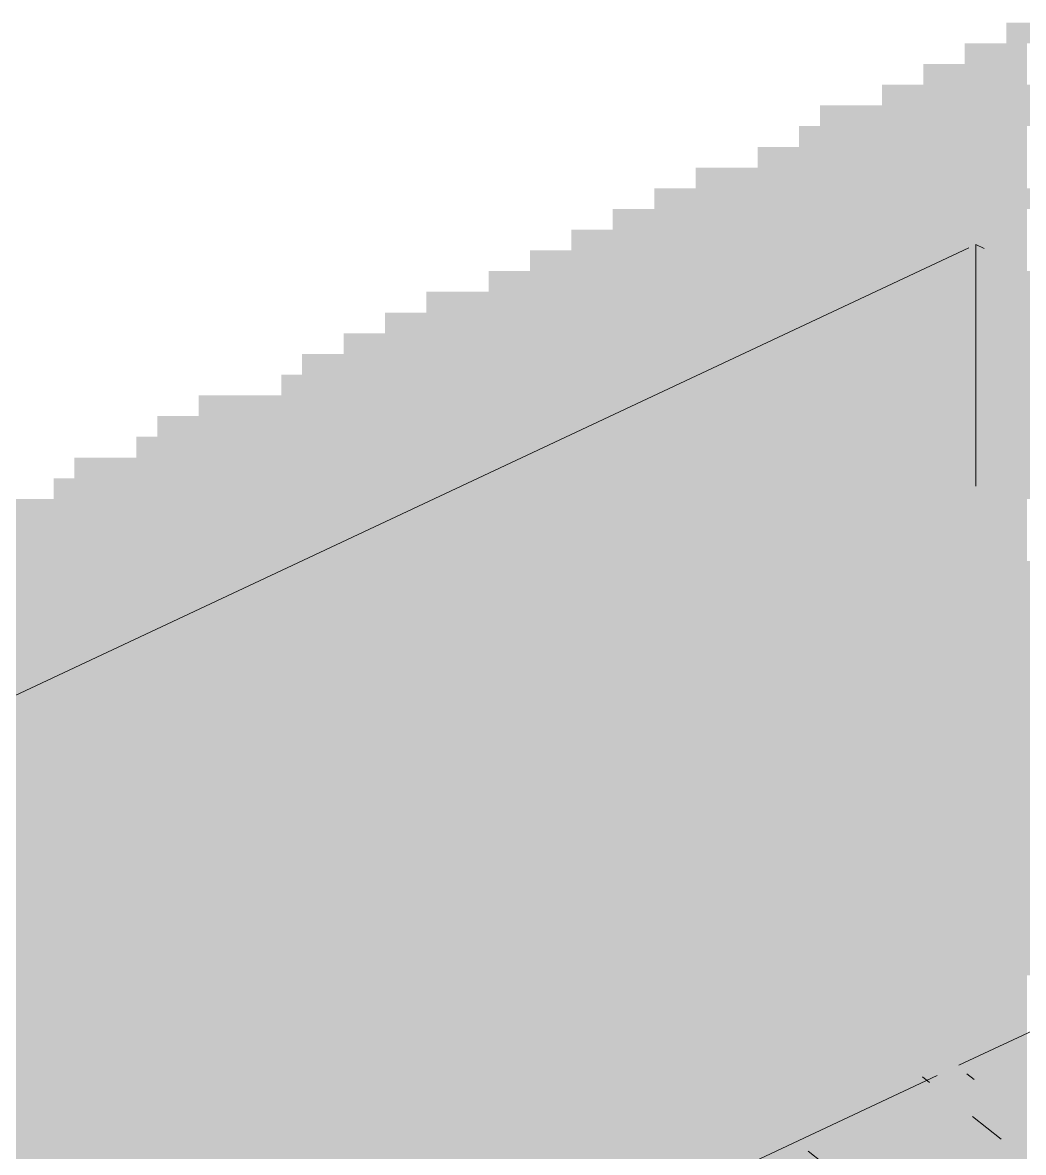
# Model space of a CAD drawing. Header units: millimetres. Extents: x 5 to 1315, y 5 to 292.
# Drawn here: x 1160.67 to 1165.32, y 91.33 to 96.59 of the extents above; entities that cross this region are included whole.
import ezdxf

# ---------------------------------------------------------------- set-up
doc = ezdxf.new("R2010")
doc.units = ezdxf.units.MM
doc.layers.add('EXISTING', color=7, linetype='Continuous')
doc.layers.add('IMAGES', color=7, linetype='Continuous')

# ---------------------------------------------------------------- blocks, each defined once
blk = doc.blocks.new('SHEET_03')
at = {"layer": 'EXISTING', "color": 250, "lineweight": 9}
for p, q in [((265.1021, 95.5594), (265.1021, 94.4348)), ((265.1021, 95.5594), (265.1407, 95.5413)), ((226.0519, 77.2264), (265.0701, 95.5444)), ((265.0236, 91.7393), (268.7993, 93.5119)), ((261.1854, 89.9374), (264.9226, 91.6919)), ((264.8544, 91.6857), (264.8875, 91.6594)), ((265.0944, 91.6726), (265.0612, 91.699)), ((265.0867, 91.5013), (265.2195, 91.396)), ((264.3885, 91.2869), (264.3221, 91.3396))]:
    blk.add_line(p, q, dxfattribs=at)
at = {"layer": 'IMAGES', "color": 7}
for points in [[(265.2436, 96.4963), (265.4364, 96.4963), (265.2436, 96.5927), (265.4364, 96.5927)], [(265.0509, 96.3999), (265.1473, 96.3999), (265.0509, 96.4963), (265.1473, 96.4963)], [(265.1473, 96.3999), (265.2436, 96.3999), (265.1473, 96.4963), (265.2436, 96.4963)], [(265.2436, 96.3999), (265.34, 96.3999), (265.2436, 96.4963), (265.34, 96.4963)], [(264.8582, 96.3035), (264.9545, 96.3035), (264.8582, 96.3999), (264.9545, 96.3999)], [(264.9545, 96.3035), (265.0509, 96.3035), (264.9545, 96.3999), (265.0509, 96.3999)], [(265.0509, 96.3035), (265.1473, 96.3035), (265.0509, 96.3999), (265.1473, 96.3999)], [(265.1473, 96.3035), (265.34, 96.3035), (265.1473, 96.3999), (265.34, 96.3999)], [(264.6655, 96.2071), (264.7618, 96.2071), (264.6655, 96.3035), (264.7618, 96.3035)], [(264.7618, 96.2071), (264.8582, 96.2071), (264.7618, 96.3035), (264.8582, 96.3035)], [(264.8582, 96.2071), (264.9545, 96.2071), (264.8582, 96.3035), (264.9545, 96.3035)], [(264.9545, 96.2071), (265.1473, 96.2071), (264.9545, 96.3035), (265.1473, 96.3035)], [(265.1473, 96.2071), (265.6291, 96.2071), (265.1473, 96.3035), (265.6291, 96.3035)], [(264.3764, 96.1107), (264.4727, 96.1107), (264.3764, 96.2071), (264.4727, 96.2071)], [(264.4727, 96.1107), (264.5691, 96.1107), (264.4727, 96.2071), (264.5691, 96.2071)], [(264.5691, 96.1107), (264.6655, 96.1107), (264.5691, 96.2071), (264.6655, 96.2071)], [(264.6655, 96.1107), (264.7618, 96.1107), (264.6655, 96.2071), (264.7618, 96.2071)], [(264.7618, 96.1107), (264.8582, 96.1107), (264.7618, 96.2071), (264.8582, 96.2071)], [(264.8582, 96.1107), (265.4364, 96.1107), (264.8582, 96.2071), (265.4364, 96.2071)], [(264.28, 96.0143), (264.3764, 96.0143), (264.28, 96.1107), (264.3764, 96.1107)], [(264.3764, 96.0143), (264.4727, 96.0143), (264.3764, 96.1107), (264.4727, 96.1107)], [(264.4727, 96.0143), (264.5691, 96.0143), (264.4727, 96.1107), (264.5691, 96.1107)], [(264.5691, 96.0143), (264.6655, 96.0143), (264.5691, 96.1107), (264.6655, 96.1107)], [(264.6655, 96.0143), (265.1473, 96.0143), (264.6655, 96.1107), (265.1473, 96.1107)], [(265.1473, 96.0143), (265.2436, 96.0143), (265.1473, 96.1107), (265.2436, 96.1107)], [(265.2436, 96.0143), (265.34, 96.0143), (265.2436, 96.1107), (265.34, 96.1107)], [(264.0873, 95.9179), (264.1836, 95.9179), (264.0873, 96.0143), (264.1836, 96.0143)], [(264.1836, 95.9179), (264.28, 95.9179), (264.1836, 96.0143), (264.28, 96.0143)], [(264.28, 95.9179), (264.3764, 95.9179), (264.28, 96.0143), (264.3764, 96.0143)], [(264.3764, 95.9179), (264.4727, 95.9179), (264.3764, 96.0143), (264.4727, 96.0143)], [(264.4727, 95.9179), (265.0509, 95.9179), (264.4727, 96.0143), (265.0509, 96.0143)], [(265.0509, 95.9179), (265.1473, 95.9179), (265.0509, 96.0143), (265.1473, 96.0143)], [(265.1473, 95.9179), (265.34, 95.9179), (265.1473, 96.0143), (265.34, 96.0143)], [(263.7982, 95.8215), (263.9909, 95.8215), (263.7982, 95.9179), (263.9909, 95.9179)], [(263.9909, 95.8215), (264.0873, 95.8215), (263.9909, 95.9179), (264.0873, 95.9179)], [(264.0873, 95.8215), (264.28, 95.8215), (264.0873, 95.9179), (264.28, 95.9179)], [(264.28, 95.8215), (264.7618, 95.8215), (264.28, 95.9179), (264.7618, 95.9179)], [(264.7618, 95.8215), (264.8582, 95.8215), (264.7618, 95.9179), (264.8582, 95.9179)], [(264.8582, 95.8215), (264.9545, 95.8215), (264.8582, 95.9179), (264.9545, 95.9179)], [(264.9545, 95.8215), (265.0509, 95.8215), (264.9545, 95.9179), (265.0509, 95.9179)], [(265.0509, 95.8215), (265.1473, 95.8215), (265.0509, 95.9179), (265.1473, 95.9179)], [(265.1473, 95.8215), (265.2436, 95.8215), (265.1473, 95.9179), (265.2436, 95.9179)], [(265.2436, 95.8215), (265.34, 95.8215), (265.2436, 95.9179), (265.34, 95.9179)], [(263.6055, 95.7251), (263.7018, 95.7251), (263.6055, 95.8215), (263.7018, 95.8215)], [(263.7018, 95.7251), (263.7982, 95.7251), (263.7018, 95.8215), (263.7982, 95.8215)], [(263.7982, 95.7251), (263.9909, 95.7251), (263.7982, 95.8215), (263.9909, 95.8215)], [(263.9909, 95.7251), (264.0873, 95.7251), (263.9909, 95.8215), (264.0873, 95.8215)], [(264.0873, 95.7251), (264.6655, 95.7251), (264.0873, 95.8215), (264.6655, 95.8215)], [(264.6655, 95.7251), (264.7618, 95.7251), (264.6655, 95.8215), (264.7618, 95.8215)], [(264.7618, 95.7251), (264.8582, 95.7251), (264.7618, 95.8215), (264.8582, 95.8215)], [(264.8582, 95.7251), (264.9545, 95.7251), (264.8582, 95.8215), (264.9545, 95.8215)], [(264.9545, 95.7251), (265.4364, 95.7251), (264.9545, 95.8215), (265.4364, 95.8215)], [(263.4127, 95.6287), (263.5091, 95.6287), (263.4127, 95.7251), (263.5091, 95.7251)], [(263.5091, 95.6287), (263.6055, 95.6287), (263.5091, 95.7251), (263.6055, 95.7251)], [(263.6055, 95.6287), (263.7982, 95.6287), (263.6055, 95.7251), (263.7982, 95.7251)], [(263.7982, 95.6287), (263.9909, 95.6287), (263.7982, 95.7251), (263.9909, 95.7251)], [(263.9909, 95.6287), (264.6655, 95.6287), (263.9909, 95.7251), (264.6655, 95.7251)], [(264.6655, 95.6287), (264.7618, 95.6287), (264.6655, 95.7251), (264.7618, 95.7251)], [(264.7618, 95.6287), (264.8582, 95.6287), (264.7618, 95.7251), (264.8582, 95.7251)], [(264.8582, 95.6287), (265.0509, 95.6287), (264.8582, 95.7251), (265.0509, 95.7251)], [(265.0509, 95.6287), (265.2436, 95.6287), (265.0509, 95.7251), (265.2436, 95.7251)], [(265.2436, 95.6287), (265.34, 95.6287), (265.2436, 95.7251), (265.34, 95.7251)], [(263.22, 95.5323), (263.3164, 95.5323), (263.22, 95.6287), (263.3164, 95.6287)], [(263.3164, 95.5323), (263.4127, 95.5323), (263.3164, 95.6287), (263.4127, 95.6287)], [(263.4127, 95.5323), (263.6055, 95.5323), (263.4127, 95.6287), (263.6055, 95.6287)], [(263.6055, 95.5323), (264.7618, 95.5323), (263.6055, 95.6287), (264.7618, 95.6287)], [(264.7618, 95.4359), (264.8582, 95.4359), (264.7618, 95.6287), (264.8582, 95.6287)], [(264.8582, 95.5323), (264.9545, 95.5323), (264.8582, 95.6287), (264.9545, 95.6287)], [(264.9545, 95.5323), (265.0509, 95.5323), (264.9545, 95.6287), (265.0509, 95.6287)], [(265.0509, 95.5323), (265.1473, 95.5323), (265.0509, 95.6287), (265.1473, 95.6287)], [(265.1473, 95.5323), (265.2436, 95.5323), (265.1473, 95.6287), (265.2436, 95.6287)], [(265.2436, 95.5323), (265.34, 95.5323), (265.2436, 95.6287), (265.34, 95.6287)], [(263.0273, 95.4359), (263.1236, 95.4359), (263.0273, 95.5323), (263.1236, 95.5323)], [(263.1236, 95.4359), (263.22, 95.4359), (263.1236, 95.5323), (263.22, 95.5323)], [(263.22, 95.4359), (263.4127, 95.4359), (263.22, 95.5323), (263.4127, 95.5323)], [(263.4127, 95.4359), (264.6655, 95.4359), (263.4127, 95.5323), (264.6655, 95.5323)], [(264.6655, 95.4359), (264.7618, 95.4359), (264.6655, 95.5323), (264.7618, 95.5323)], [(264.8582, 95.4359), (264.9545, 95.4359), (264.8582, 95.5323), (264.9545, 95.5323)], [(264.9545, 95.4359), (265.0509, 95.4359), (264.9545, 95.5323), (265.0509, 95.5323)], [(265.0509, 95.4359), (265.1473, 95.4359), (265.0509, 95.5323), (265.1473, 95.5323)], [(265.1473, 95.4359), (265.2436, 95.4359), (265.1473, 95.5323), (265.2436, 95.5323)], [(265.2436, 95.4359), (265.34, 95.4359), (265.2436, 95.5323), (265.34, 95.5323)], [(262.8345, 95.3395), (262.9309, 95.3395), (262.8345, 95.4359), (262.9309, 95.4359)], [(262.9309, 95.3395), (263.0273, 95.3395), (262.9309, 95.4359), (263.0273, 95.4359)], [(263.0273, 95.3395), (263.1236, 95.3395), (263.0273, 95.4359), (263.1236, 95.4359)], [(263.1236, 95.3395), (264.3764, 95.3395), (263.1236, 95.4359), (264.3764, 95.4359)], [(264.3764, 95.3395), (264.4727, 95.3395), (264.3764, 95.4359), (264.4727, 95.4359)], [(264.4727, 95.3395), (264.5691, 95.3395), (264.4727, 95.4359), (264.5691, 95.4359)], [(264.5691, 95.3395), (264.6655, 95.3395), (264.5691, 95.4359), (264.6655, 95.4359)], [(264.6655, 95.3395), (264.7618, 95.3395), (264.6655, 95.4359), (264.7618, 95.4359)], [(264.7618, 95.3395), (264.8582, 95.3395), (264.7618, 95.4359), (264.8582, 95.4359)], [(264.8582, 95.3395), (264.9545, 95.3395), (264.8582, 95.4359), (264.9545, 95.4359)], [(264.9545, 95.3395), (265.0509, 95.3395), (264.9545, 95.4359), (265.0509, 95.4359)], [(265.0509, 94.4719), (265.1473, 94.4719), (265.0509, 95.4359), (265.1473, 95.4359)], [(265.1473, 95.3395), (265.2436, 95.3395), (265.1473, 95.4359), (265.2436, 95.4359)], [(265.2436, 95.3395), (265.5327, 95.3395), (265.2436, 95.4359), (265.5327, 95.4359)], [(262.5455, 95.2431), (262.6418, 95.2431), (262.5455, 95.3395), (262.6418, 95.3395)], [(262.6418, 95.2431), (262.7382, 95.2431), (262.6418, 95.3395), (262.7382, 95.3395)], [(262.7382, 95.2431), (262.8345, 95.2431), (262.7382, 95.3395), (262.8345, 95.3395)], [(262.8345, 95.2431), (262.9309, 95.2431), (262.8345, 95.3395), (262.9309, 95.3395)], [(262.9309, 95.2431), (263.0273, 95.2431), (262.9309, 95.3395), (263.0273, 95.3395)], [(263.0273, 95.2431), (264.1836, 95.2431), (263.0273, 95.3395), (264.1836, 95.3395)], [(264.1836, 95.2431), (264.28, 95.2431), (264.1836, 95.3395), (264.28, 95.3395)], [(264.28, 95.2431), (264.3764, 95.2431), (264.28, 95.3395), (264.3764, 95.3395)], [(264.3764, 95.2431), (264.4727, 95.2431), (264.3764, 95.3395), (264.4727, 95.3395)], [(264.4727, 95.2431), (264.5691, 95.2431), (264.4727, 95.3395), (264.5691, 95.3395)], [(264.5691, 95.2431), (264.6655, 95.2431), (264.5691, 95.3395), (264.6655, 95.3395)], [(264.6655, 95.2431), (264.7618, 95.2431), (264.6655, 95.3395), (264.7618, 95.3395)], [(264.7618, 95.2431), (264.8582, 95.2431), (264.7618, 95.3395), (264.8582, 95.3395)], [(264.8582, 95.2431), (265.0509, 95.2431), (264.8582, 95.3395), (265.0509, 95.3395)], [(265.1473, 95.2431), (265.5327, 95.2431), (265.1473, 95.3395), (265.5327, 95.3395)], [(262.3527, 95.1467), (262.4491, 95.1467), (262.3527, 95.2431), (262.4491, 95.2431)], [(262.4491, 95.1467), (262.5455, 95.1467), (262.4491, 95.2431), (262.5455, 95.2431)], [(262.5455, 95.1467), (262.6418, 95.1467), (262.5455, 95.2431), (262.6418, 95.2431)], [(262.6418, 95.1467), (262.7382, 95.1467), (262.6418, 95.2431), (262.7382, 95.2431)], [(262.7382, 95.1467), (262.8345, 95.1467), (262.7382, 95.2431), (262.8345, 95.2431)], [(262.8345, 95.1467), (263.9909, 95.1467), (262.8345, 95.2431), (263.9909, 95.2431)], [(263.9909, 95.1467), (264.0873, 95.1467), (263.9909, 95.2431), (264.0873, 95.2431)], [(264.0873, 95.1467), (264.1836, 95.1467), (264.0873, 95.2431), (264.1836, 95.2431)], [(264.1836, 95.1467), (264.28, 95.1467), (264.1836, 95.2431), (264.28, 95.2431)], [(264.28, 95.1467), (264.3764, 95.1467), (264.28, 95.2431), (264.3764, 95.2431)], [(264.3764, 95.1467), (264.4727, 95.1467), (264.3764, 95.2431), (264.4727, 95.2431)], [(264.4727, 95.1467), (264.5691, 95.1467), (264.4727, 95.2431), (264.5691, 95.2431)], [(264.5691, 95.1467), (264.6655, 95.1467), (264.5691, 95.2431), (264.6655, 95.2431)], [(264.6655, 95.1467), (264.7618, 95.1467), (264.6655, 95.2431), (264.7618, 95.2431)], [(264.7618, 95.1467), (265.0509, 95.1467), (264.7618, 95.2431), (265.0509, 95.2431)], [(265.1473, 95.1467), (265.6291, 95.1467), (265.1473, 95.2431), (265.6291, 95.2431)], [(262.16, 95.0503), (262.2564, 95.0503), (262.16, 95.1467), (262.2564, 95.1467)], [(262.2564, 95.0503), (262.3527, 95.0503), (262.2564, 95.1467), (262.3527, 95.1467)], [(262.3527, 95.0503), (262.4491, 95.0503), (262.3527, 95.1467), (262.4491, 95.1467)], [(262.4491, 95.0503), (262.5455, 95.0503), (262.4491, 95.1467), (262.5455, 95.1467)], [(262.5455, 95.0503), (262.6418, 95.0503), (262.5455, 95.1467), (262.6418, 95.1467)], [(262.6418, 95.0503), (263.7982, 95.0503), (262.6418, 95.1467), (263.7982, 95.1467)], [(263.7982, 95.0503), (263.8945, 95.0503), (263.7982, 95.1467), (263.8945, 95.1467)], [(263.8945, 95.0503), (263.9909, 95.0503), (263.8945, 95.1467), (263.9909, 95.1467)], [(263.9909, 95.0503), (264.0873, 95.0503), (263.9909, 95.1467), (264.0873, 95.1467)], [(264.0873, 94.9539), (264.1836, 94.9539), (264.0873, 95.1467), (264.1836, 95.1467)], [(264.1836, 95.0503), (264.28, 95.0503), (264.1836, 95.1467), (264.28, 95.1467)], [(264.28, 95.0503), (264.3764, 95.0503), (264.28, 95.1467), (264.3764, 95.1467)], [(264.3764, 95.0503), (264.4727, 95.0503), (264.3764, 95.1467), (264.4727, 95.1467)], [(264.4727, 95.0503), (264.5691, 95.0503), (264.4727, 95.1467), (264.5691, 95.1467)], [(264.5691, 95.0503), (265.0509, 95.0503), (264.5691, 95.1467), (265.0509, 95.1467)], [(265.1473, 95.0503), (265.9182, 95.0503), (265.1473, 95.1467), (265.9182, 95.1467)], [(261.9673, 94.9539), (262.0636, 94.9539), (261.9673, 95.0503), (262.0636, 95.0503)], [(262.0636, 94.9539), (262.16, 94.9539), (262.0636, 95.0503), (262.16, 95.0503)], [(262.16, 94.9539), (262.2564, 94.9539), (262.16, 95.0503), (262.2564, 95.0503)], [(262.2564, 94.9539), (262.3527, 94.9539), (262.2564, 95.0503), (262.3527, 95.0503)], [(262.3527, 94.9539), (262.4491, 94.9539), (262.3527, 95.0503), (262.4491, 95.0503)], [(262.4491, 94.9539), (263.6055, 94.9539), (262.4491, 95.0503), (263.6055, 95.0503)], [(263.6055, 94.9539), (263.7018, 94.9539), (263.6055, 95.0503), (263.7018, 95.0503)], [(263.7018, 94.9539), (263.7982, 94.9539), (263.7018, 95.0503), (263.7982, 95.0503)], [(263.7982, 94.9539), (263.8945, 94.9539), (263.7982, 95.0503), (263.8945, 95.0503)], [(263.8945, 94.9539), (263.9909, 94.9539), (263.8945, 95.0503), (263.9909, 95.0503)], [(263.9909, 94.9539), (264.0873, 94.9539), (263.9909, 95.0503), (264.0873, 95.0503)], [(264.1836, 94.9539), (264.28, 94.9539), (264.1836, 95.0503), (264.28, 95.0503)], [(264.28, 94.9539), (264.4727, 94.9539), (264.28, 95.0503), (264.4727, 95.0503)], [(264.4727, 94.9539), (265.0509, 94.9539), (264.4727, 95.0503), (265.0509, 95.0503)], [(265.1473, 94.9539), (266.0145, 94.9539), (265.1473, 95.0503), (266.0145, 95.0503)], [(261.8709, 94.8575), (261.9673, 94.8575), (261.8709, 94.9539), (261.9673, 94.9539)], [(261.9673, 94.8575), (262.0636, 94.8575), (261.9673, 94.9539), (262.0636, 94.9539)], [(262.0636, 94.8575), (262.2564, 94.8575), (262.0636, 94.9539), (262.2564, 94.9539)], [(262.2564, 94.8575), (263.4127, 94.8575), (262.2564, 94.9539), (263.4127, 94.9539)], [(263.4127, 94.8575), (263.5091, 94.8575), (263.4127, 94.9539), (263.5091, 94.9539)], [(263.5091, 94.8575), (263.6055, 94.8575), (263.5091, 94.9539), (263.6055, 94.9539)], [(263.6055, 94.8575), (263.7018, 94.8575), (263.6055, 94.9539), (263.7018, 94.9539)], [(263.7018, 94.8575), (263.9909, 94.8575), (263.7018, 94.9539), (263.9909, 94.9539)], [(263.9909, 94.8575), (264.0873, 94.8575), (263.9909, 94.9539), (264.0873, 94.9539)], [(264.0873, 94.8575), (264.1836, 94.8575), (264.0873, 94.9539), (264.1836, 94.9539)], [(264.1836, 94.8575), (265.0509, 94.8575), (264.1836, 94.9539), (265.0509, 94.9539)], [(265.1473, 94.8575), (266.3036, 94.8575), (265.1473, 94.9539), (266.3036, 94.9539)], [(261.4855, 94.7611), (261.7745, 94.7611), (261.4855, 94.8575), (261.7745, 94.8575)], [(261.7745, 94.7611), (261.9673, 94.7611), (261.7745, 94.8575), (261.9673, 94.8575)], [(261.9673, 94.7611), (262.0636, 94.7611), (261.9673, 94.8575), (262.0636, 94.8575)], [(262.0636, 94.7611), (263.22, 94.7611), (262.0636, 94.8575), (263.22, 94.8575)], [(263.22, 94.7611), (263.4127, 94.7611), (263.22, 94.8575), (263.4127, 94.8575)], [(263.4127, 94.7611), (263.5091, 94.7611), (263.4127, 94.8575), (263.5091, 94.8575)], [(263.5091, 94.7611), (263.6055, 94.7611), (263.5091, 94.8575), (263.6055, 94.8575)], [(263.6055, 94.7611), (263.7018, 94.7611), (263.6055, 94.8575), (263.7018, 94.8575)], [(263.7018, 94.7611), (263.7982, 94.7611), (263.7018, 94.8575), (263.7982, 94.8575)], [(263.7982, 94.7611), (263.8945, 94.7611), (263.7982, 94.8575), (263.8945, 94.8575)], [(263.8945, 94.7611), (264.0873, 94.7611), (263.8945, 94.8575), (264.0873, 94.8575)], [(264.0873, 94.7611), (265.0509, 94.7611), (264.0873, 94.8575), (265.0509, 94.8575)], [(265.1473, 94.7611), (266.4964, 94.7611), (265.1473, 94.8575), (266.4964, 94.8575)], [(261.2927, 94.6647), (261.3891, 94.6647), (261.2927, 94.7611), (261.3891, 94.7611)], [(261.3891, 94.6647), (261.4855, 94.6647), (261.3891, 94.7611), (261.4855, 94.7611)], [(261.4855, 94.6647), (261.5818, 94.6647), (261.4855, 94.7611), (261.5818, 94.7611)], [(261.5818, 94.6647), (261.6782, 94.6647), (261.5818, 94.7611), (261.6782, 94.7611)], [(261.6782, 94.6647), (261.7745, 94.6647), (261.6782, 94.7611), (261.7745, 94.7611)], [(261.7745, 94.6647), (262.9309, 94.6647), (261.7745, 94.7611), (262.9309, 94.7611)], [(262.9309, 94.6647), (263.0273, 94.6647), (262.9309, 94.7611), (263.0273, 94.7611)], [(263.0273, 94.6647), (263.1236, 94.6647), (263.0273, 94.7611), (263.1236, 94.7611)], [(263.1236, 94.6647), (263.22, 94.6647), (263.1236, 94.7611), (263.22, 94.7611)], [(263.22, 94.6647), (263.3164, 94.6647), (263.22, 94.7611), (263.3164, 94.7611)], [(263.3164, 94.6647), (263.4127, 94.6647), (263.3164, 94.7611), (263.4127, 94.7611)], [(263.4127, 94.6647), (263.6055, 94.6647), (263.4127, 94.7611), (263.6055, 94.7611)], [(263.6055, 94.6647), (263.7018, 94.6647), (263.6055, 94.7611), (263.7018, 94.7611)], [(263.7018, 94.6647), (265.0509, 94.6647), (263.7018, 94.7611), (265.0509, 94.7611)], [(265.1473, 94.6647), (266.6891, 94.6647), (265.1473, 94.7611), (266.6891, 94.7611)], [(261.1964, 94.5683), (261.2927, 94.5683), (261.1964, 94.6647), (261.2927, 94.6647)], [(261.2927, 94.5683), (261.3891, 94.5683), (261.2927, 94.6647), (261.3891, 94.6647)], [(261.3891, 94.5683), (261.4855, 94.5683), (261.3891, 94.6647), (261.4855, 94.6647)], [(261.4855, 94.5683), (261.5818, 94.5683), (261.4855, 94.6647), (261.5818, 94.6647)], [(261.5818, 94.5683), (261.6782, 94.5683), (261.5818, 94.6647), (261.6782, 94.6647)], [(261.6782, 94.5683), (262.8345, 94.5683), (261.6782, 94.6647), (262.8345, 94.6647)], [(262.8345, 94.5683), (262.9309, 94.5683), (262.8345, 94.6647), (262.9309, 94.6647)], [(262.9309, 94.5683), (263.0273, 94.5683), (262.9309, 94.6647), (263.0273, 94.6647)], [(263.0273, 94.5683), (263.1236, 94.5683), (263.0273, 94.6647), (263.1236, 94.6647)], [(263.1236, 94.5683), (263.22, 94.5683), (263.1236, 94.6647), (263.22, 94.6647)], [(263.22, 94.5683), (263.3164, 94.5683), (263.22, 94.6647), (263.3164, 94.6647)], [(263.3164, 94.5683), (263.4127, 94.5683), (263.3164, 94.6647), (263.4127, 94.6647)], [(263.4127, 94.5683), (263.5091, 94.5683), (263.4127, 94.6647), (263.5091, 94.6647)], [(263.5091, 94.5683), (263.6055, 94.5683), (263.5091, 94.6647), (263.6055, 94.6647)], [(263.6055, 94.5683), (265.0509, 94.5683), (263.6055, 94.6647), (265.0509, 94.6647)], [(265.1473, 94.5683), (266.8818, 94.5683), (265.1473, 94.6647), (266.8818, 94.6647)], [(260.9073, 94.4719), (261.0036, 94.4719), (260.9073, 94.5683), (261.0036, 94.5683)], [(261.0036, 94.4719), (261.1, 94.4719), (261.0036, 94.5683), (261.1, 94.5683)], [(261.1, 94.4719), (261.1964, 94.4719), (261.1, 94.5683), (261.1964, 94.5683)], [(261.1964, 94.4719), (261.2927, 94.4719), (261.1964, 94.5683), (261.2927, 94.5683)], [(261.2927, 94.4719), (261.3891, 94.4719), (261.2927, 94.5683), (261.3891, 94.5683)], [(261.3891, 94.4719), (261.4855, 94.4719), (261.3891, 94.5683), (261.4855, 94.5683)], [(261.4855, 94.4719), (262.5455, 94.4719), (261.4855, 94.5683), (262.5455, 94.5683)], [(262.5455, 94.4719), (262.7382, 94.4719), (262.5455, 94.5683), (262.7382, 94.5683)], [(262.7382, 94.4719), (262.8345, 94.4719), (262.7382, 94.5683), (262.8345, 94.5683)], [(262.8345, 94.4719), (263.1236, 94.4719), (262.8345, 94.5683), (263.1236, 94.5683)], [(263.1236, 94.4719), (263.22, 94.4719), (263.1236, 94.5683), (263.22, 94.5683)], [(263.22, 94.4719), (263.3164, 94.4719), (263.22, 94.5683), (263.3164, 94.5683)], [(263.3164, 94.4719), (265.0509, 94.4719), (263.3164, 94.5683), (265.0509, 94.5683)], [(265.1473, 94.4719), (267.0745, 94.4719), (265.1473, 94.5683), (267.0745, 94.5683)], [(260.8109, 94.3755), (260.9073, 94.3755), (260.8109, 94.4719), (260.9073, 94.4719)], [(260.9073, 94.3755), (261.1, 94.3755), (260.9073, 94.4719), (261.1, 94.4719)], [(261.1, 94.3755), (261.1964, 94.3755), (261.1, 94.4719), (261.1964, 94.4719)], [(261.1964, 94.3755), (262.3527, 94.3755), (261.1964, 94.4719), (262.3527, 94.4719)], [(262.3527, 94.3755), (262.5455, 94.3755), (262.3527, 94.4719), (262.5455, 94.4719)], [(262.5455, 94.3755), (262.6418, 94.3755), (262.5455, 94.4719), (262.6418, 94.4719)], [(262.6418, 94.3755), (262.7382, 94.3755), (262.6418, 94.4719), (262.7382, 94.4719)], [(262.7382, 94.3755), (262.9309, 94.3755), (262.7382, 94.4719), (262.9309, 94.4719)], [(262.9309, 94.3755), (263.0273, 94.3755), (262.9309, 94.4719), (263.0273, 94.4719)], [(263.0273, 94.3755), (263.22, 94.3755), (263.0273, 94.4719), (263.22, 94.4719)], [(263.22, 94.3755), (265.0509, 94.3755), (263.22, 94.4719), (265.0509, 94.4719)], [(265.0509, 94.3755), (265.1473, 94.3755), (265.0509, 94.4719), (265.1473, 94.4719)], [(265.1473, 94.3755), (267.2673, 94.3755), (265.1473, 94.4719), (267.2673, 94.4719)], [(260.5218, 94.2791), (260.7145, 94.2791), (260.5218, 94.3755), (260.7145, 94.3755)], [(260.7145, 94.2791), (260.9073, 94.2791), (260.7145, 94.3755), (260.9073, 94.3755)], [(260.9073, 94.2791), (261.0036, 94.2791), (260.9073, 94.3755), (261.0036, 94.3755)], [(261.0036, 94.2791), (261.1, 94.2791), (261.0036, 94.3755), (261.1, 94.3755)], [(261.1, 94.2791), (262.0636, 94.2791), (261.1, 94.3755), (262.0636, 94.3755)], [(262.0636, 94.2791), (262.2564, 94.2791), (262.0636, 94.3755), (262.2564, 94.3755)], [(262.2564, 94.2791), (262.3527, 94.2791), (262.2564, 94.3755), (262.3527, 94.3755)], [(262.3527, 94.2791), (262.4491, 94.2791), (262.3527, 94.3755), (262.4491, 94.3755)], [(262.4491, 94.2791), (262.7382, 94.2791), (262.4491, 94.3755), (262.7382, 94.3755)], [(262.7382, 94.2791), (262.9309, 94.2791), (262.7382, 94.3755), (262.9309, 94.3755)], [(262.9309, 94.2791), (264.8582, 94.2791), (262.9309, 94.3755), (264.8582, 94.3755)], [(264.8582, 94.2791), (265.0509, 94.2791), (264.8582, 94.3755), (265.0509, 94.3755)], [(265.0509, 94.2791), (265.1473, 94.2791), (265.0509, 94.3755), (265.1473, 94.3755)], [(265.1473, 94.2791), (265.2436, 94.2791), (265.1473, 94.3755), (265.2436, 94.3755)], [(265.2436, 94.2791), (265.34, 94.2791), (265.2436, 94.3755), (265.34, 94.3755)], [(260.5218, 94.1827), (260.7145, 94.1827), (260.5218, 94.2791), (260.7145, 94.2791)], [(260.7145, 94.1827), (261.9673, 94.1827), (260.7145, 94.2791), (261.9673, 94.2791)], [(261.9673, 94.1827), (262.0636, 94.1827), (261.9673, 94.2791), (262.0636, 94.2791)], [(262.0636, 94.1827), (262.16, 94.1827), (262.0636, 94.2791), (262.16, 94.2791)], [(262.16, 94.1827), (262.2564, 94.1827), (262.16, 94.2791), (262.2564, 94.2791)], [(262.2564, 94.0863), (262.3527, 94.0863), (262.2564, 94.2791), (262.3527, 94.2791)], [(262.3527, 94.1827), (262.4491, 94.1827), (262.3527, 94.2791), (262.4491, 94.2791)], [(262.4491, 94.1827), (262.5455, 94.1827), (262.4491, 94.2791), (262.5455, 94.2791)], [(262.5455, 94.1827), (262.6418, 94.1827), (262.5455, 94.2791), (262.6418, 94.2791)], [(262.6418, 94.1827), (262.7382, 94.1827), (262.6418, 94.2791), (262.7382, 94.2791)], [(262.7382, 94.1827), (264.6655, 94.1827), (262.7382, 94.2791), (264.6655, 94.2791)], [(264.6655, 94.1827), (264.8582, 94.1827), (264.6655, 94.2791), (264.8582, 94.2791)], [(264.8582, 94.1827), (264.9545, 94.1827), (264.8582, 94.2791), (264.9545, 94.2791)], [(264.9545, 94.1827), (265.0509, 94.1827), (264.9545, 94.2791), (265.0509, 94.2791)], [(265.0509, 94.1827), (265.1473, 94.1827), (265.0509, 94.2791), (265.1473, 94.2791)], [(265.1473, 94.1827), (265.2436, 94.1827), (265.1473, 94.2791), (265.2436, 94.2791)], [(265.2436, 94.1827), (265.34, 94.1827), (265.2436, 94.2791), (265.34, 94.2791)], [(260.5218, 94.0863), (261.7745, 94.0863), (260.5218, 94.1827), (261.7745, 94.1827)], [(261.7745, 94.0863), (261.8709, 94.0863), (261.7745, 94.1827), (261.8709, 94.1827)], [(261.8709, 94.0863), (261.9673, 94.0863), (261.8709, 94.1827), (261.9673, 94.1827)], [(261.9673, 94.0863), (262.0636, 94.0863), (261.9673, 94.1827), (262.0636, 94.1827)], [(262.0636, 94.0863), (262.2564, 94.0863), (262.0636, 94.1827), (262.2564, 94.1827)], [(262.3527, 94.0863), (262.5455, 94.0863), (262.3527, 94.1827), (262.5455, 94.1827)], [(262.5455, 94.0863), (264.4727, 94.0863), (262.5455, 94.1827), (264.4727, 94.1827)], [(264.4727, 94.0863), (264.5691, 94.0863), (264.4727, 94.1827), (264.5691, 94.1827)], [(264.5691, 94.0863), (264.6655, 94.0863), (264.5691, 94.1827), (264.6655, 94.1827)], [(264.6655, 94.0863), (264.7618, 94.0863), (264.6655, 94.1827), (264.7618, 94.1827)], [(264.7618, 94.0863), (265.2436, 94.0863), (264.7618, 94.1827), (265.2436, 94.1827)], [(265.2436, 94.0863), (265.34, 94.0863), (265.2436, 94.1827), (265.34, 94.1827)], [(260.3291, 93.9899), (261.4855, 93.9899), (260.3291, 94.0863), (261.4855, 94.0863)], [(261.4855, 93.8935), (261.5818, 93.8935), (261.4855, 94.0863), (261.5818, 94.0863)], [(261.5818, 93.9899), (261.6782, 93.9899), (261.5818, 94.0863), (261.6782, 94.0863)], [(261.6782, 93.9899), (261.7745, 93.9899), (261.6782, 94.0863), (261.7745, 94.0863)], [(261.7745, 93.9899), (261.8709, 93.9899), (261.7745, 94.0863), (261.8709, 94.0863)], [(261.8709, 93.9899), (261.9673, 93.9899), (261.8709, 94.0863), (261.9673, 94.0863)], [(261.9673, 93.9899), (262.0636, 93.9899), (261.9673, 94.0863), (262.0636, 94.0863)], [(262.0636, 93.9899), (262.16, 93.9899), (262.0636, 94.0863), (262.16, 94.0863)], [(262.16, 93.9899), (262.2564, 93.9899), (262.16, 94.0863), (262.2564, 94.0863)], [(262.2564, 93.9899), (262.3527, 93.9899), (262.2564, 94.0863), (262.3527, 94.0863)], [(262.3527, 93.9899), (264.28, 93.9899), (262.3527, 94.0863), (264.28, 94.0863)], [(264.28, 93.9899), (264.3764, 93.9899), (264.28, 94.0863), (264.3764, 94.0863)], [(264.3764, 93.9899), (264.4727, 93.9899), (264.3764, 94.0863), (264.4727, 94.0863)], [(264.4727, 93.9899), (264.5691, 93.9899), (264.4727, 94.0863), (264.5691, 94.0863)], [(264.5691, 93.9899), (264.6655, 93.9899), (264.5691, 94.0863), (264.6655, 94.0863)], [(264.6655, 93.9899), (265.5327, 93.9899), (264.6655, 94.0863), (265.5327, 94.0863)], [(260.1364, 93.8935), (261.3891, 93.8935), (260.1364, 93.9899), (261.3891, 93.9899)], [(261.3891, 93.8935), (261.4855, 93.8935), (261.3891, 93.9899), (261.4855, 93.9899)], [(261.5818, 93.8935), (261.6782, 93.8935), (261.5818, 93.9899), (261.6782, 93.9899)], [(261.6782, 93.8935), (261.7745, 93.8935), (261.6782, 93.9899), (261.7745, 93.9899)], [(261.7745, 93.8935), (261.8709, 93.8935), (261.7745, 93.9899), (261.8709, 93.9899)], [(261.8709, 93.8935), (262.0636, 93.8935), (261.8709, 93.9899), (262.0636, 93.9899)], [(262.0636, 93.8935), (262.16, 93.8935), (262.0636, 93.9899), (262.16, 93.9899)], [(262.16, 93.8935), (263.9909, 93.8935), (262.16, 93.9899), (263.9909, 93.9899)], [(263.9909, 93.797), (264.1836, 93.797), (263.9909, 93.9899), (264.1836, 93.9899)], [(264.1836, 93.797), (264.28, 93.797), (264.1836, 93.9899), (264.28, 93.9899)], [(264.28, 93.8935), (264.3764, 93.8935), (264.28, 93.9899), (264.3764, 93.9899)], [(264.3764, 93.8935), (264.4727, 93.8935), (264.3764, 93.9899), (264.4727, 93.9899)], [(264.4727, 93.8935), (265.7255, 93.8935), (264.4727, 93.9899), (265.7255, 93.9899)], [(259.8473, 93.797), (261.1, 93.797), (259.8473, 93.8935), (261.1, 93.8935)], [(261.1, 93.797), (261.1964, 93.797), (261.1, 93.8935), (261.1964, 93.8935)], [(261.1964, 93.797), (261.2927, 93.797), (261.1964, 93.8935), (261.2927, 93.8935)], [(261.2927, 93.797), (261.3891, 93.797), (261.2927, 93.8935), (261.3891, 93.8935)], [(261.3891, 93.797), (261.4855, 93.797), (261.3891, 93.8935), (261.4855, 93.8935)], [(261.4855, 93.797), (261.7745, 93.797), (261.4855, 93.8935), (261.7745, 93.8935)], [(261.7745, 93.797), (263.8945, 93.797), (261.7745, 93.8935), (263.8945, 93.8935)], [(263.8945, 93.797), (263.9909, 93.797), (263.8945, 93.8935), (263.9909, 93.8935)], [(264.28, 93.797), (265.9182, 93.797), (264.28, 93.8935), (265.9182, 93.8935)], [(259.8473, 93.7006), (260.9073, 93.7006), (259.8473, 93.797), (260.9073, 93.797)], [(260.9073, 93.7006), (261.0036, 93.7006), (260.9073, 93.797), (261.0036, 93.797)], [(261.0036, 93.7006), (261.1, 93.7006), (261.0036, 93.797), (261.1, 93.797)], [(261.1, 93.7006), (261.1964, 93.7006), (261.1, 93.797), (261.1964, 93.797)], [(261.1964, 93.7006), (261.2927, 93.7006), (261.1964, 93.797), (261.2927, 93.797)], [(261.2927, 93.7006), (261.3891, 93.7006), (261.2927, 93.797), (261.3891, 93.797)], [(261.3891, 93.7006), (261.4855, 93.7006), (261.3891, 93.797), (261.4855, 93.797)], [(261.4855, 93.7006), (261.5818, 93.7006), (261.4855, 93.797), (261.5818, 93.797)], [(261.5818, 93.7006), (261.7745, 93.7006), (261.5818, 93.797), (261.7745, 93.797)], [(261.7745, 93.7006), (263.4127, 93.7006), (261.7745, 93.797), (263.4127, 93.797)], [(263.4127, 93.7006), (263.5091, 93.7006), (263.4127, 93.797), (263.5091, 93.797)], [(263.5091, 93.7006), (263.7018, 93.7006), (263.5091, 93.797), (263.7018, 93.797)], [(263.7018, 93.7006), (263.7982, 93.7006), (263.7018, 93.797), (263.7982, 93.797)], [(263.7982, 93.7006), (263.8945, 93.7006), (263.7982, 93.797), (263.8945, 93.797)], [(263.8945, 93.7006), (264.0873, 93.7006), (263.8945, 93.797), (264.0873, 93.797)], [(264.0873, 93.7006), (264.1836, 93.7006), (264.0873, 93.797), (264.1836, 93.797)], [(264.1836, 93.7006), (266.1109, 93.7006), (264.1836, 93.797), (266.1109, 93.797)], [(259.5582, 93.6042), (260.7145, 93.6042), (259.5582, 93.7006), (260.7145, 93.7006)], [(260.7145, 93.6042), (260.8109, 93.6042), (260.7145, 93.7006), (260.8109, 93.7006)], [(260.8109, 93.6042), (260.9073, 93.6042), (260.8109, 93.7006), (260.9073, 93.7006)], [(260.9073, 93.6042), (261.0036, 93.6042), (260.9073, 93.7006), (261.0036, 93.7006)], [(261.0036, 93.6042), (261.2927, 93.6042), (261.0036, 93.7006), (261.2927, 93.7006)], [(261.2927, 93.6042), (261.3891, 93.6042), (261.2927, 93.7006), (261.3891, 93.7006)], [(261.3891, 93.6042), (261.4855, 93.6042), (261.3891, 93.7006), (261.4855, 93.7006)], [(261.4855, 93.6042), (263.3164, 93.6042), (261.4855, 93.7006), (263.3164, 93.7006)], [(263.3164, 93.6042), (263.4127, 93.6042), (263.3164, 93.7006), (263.4127, 93.7006)], [(263.4127, 93.6042), (263.5091, 93.6042), (263.4127, 93.7006), (263.5091, 93.7006)], [(263.5091, 93.6042), (263.6055, 93.6042), (263.5091, 93.7006), (263.6055, 93.7006)], [(263.6055, 93.6042), (263.7018, 93.6042), (263.6055, 93.7006), (263.7018, 93.7006)], [(263.7018, 93.6042), (266.2073, 93.6042), (263.7018, 93.7006), (266.2073, 93.7006)], [(260.6182, 93.5078), (260.7145, 93.5078), (260.6182, 93.6042), (260.7145, 93.6042)], [(260.7145, 93.5078), (260.8109, 93.5078), (260.7145, 93.6042), (260.8109, 93.6042)], [(260.8109, 93.5078), (260.9073, 93.5078), (260.8109, 93.6042), (260.9073, 93.6042)], [(260.9073, 93.5078), (261.0036, 93.5078), (260.9073, 93.6042), (261.0036, 93.6042)], [(261.0036, 93.5078), (261.1, 93.5078), (261.0036, 93.6042), (261.1, 93.6042)], [(261.1, 93.5078), (261.1964, 93.5078), (261.1, 93.6042), (261.1964, 93.6042)], [(261.1964, 93.5078), (261.2927, 93.5078), (261.1964, 93.6042), (261.2927, 93.6042)], [(261.2927, 93.5078), (263.3164, 93.5078), (261.2927, 93.6042), (263.3164, 93.6042)], [(263.3164, 93.5078), (263.4127, 93.5078), (263.3164, 93.6042), (263.4127, 93.6042)], [(263.4127, 93.5078), (263.5091, 93.5078), (263.4127, 93.6042), (263.5091, 93.6042)], [(263.5091, 93.5078), (263.6055, 93.5078), (263.5091, 93.6042), (263.6055, 93.6042)], [(263.6055, 93.5078), (266.5927, 93.5078), (263.6055, 93.6042), (266.5927, 93.6042)], [(260.6182, 93.315), (260.7145, 93.315), (260.6182, 93.5078), (260.7145, 93.5078)], [(260.7145, 93.4114), (260.8109, 93.4114), (260.7145, 93.5078), (260.8109, 93.5078)], [(260.8109, 93.4114), (260.9073, 93.4114), (260.8109, 93.5078), (260.9073, 93.5078)], [(260.9073, 93.4114), (261.0036, 93.4114), (260.9073, 93.5078), (261.0036, 93.5078)], [(261.0036, 93.4114), (261.1964, 93.4114), (261.0036, 93.5078), (261.1964, 93.5078)], [(261.1964, 93.4114), (263.1236, 93.4114), (261.1964, 93.5078), (263.1236, 93.5078)], [(263.1236, 93.4114), (263.22, 93.4114), (263.1236, 93.5078), (263.22, 93.5078)], [(263.22, 93.4114), (263.3164, 93.4114), (263.22, 93.5078), (263.3164, 93.5078)], [(263.3164, 93.4114), (263.4127, 93.4114), (263.3164, 93.5078), (263.4127, 93.5078)], [(263.4127, 93.4114), (263.5091, 93.4114), (263.4127, 93.5078), (263.5091, 93.5078)], [(263.5091, 93.4114), (263.6055, 93.4114), (263.5091, 93.5078), (263.6055, 93.5078)], [(263.6055, 93.4114), (266.7855, 93.4114), (263.6055, 93.5078), (266.7855, 93.5078)], [(260.7145, 93.315), (260.9073, 93.315), (260.7145, 93.4114), (260.9073, 93.4114)], [(260.9073, 93.315), (262.8345, 93.315), (260.9073, 93.4114), (262.8345, 93.4114)], [(262.8345, 93.315), (262.9309, 93.315), (262.8345, 93.4114), (262.9309, 93.4114)], [(262.9309, 93.315), (263.0273, 93.315), (262.9309, 93.4114), (263.0273, 93.4114)], [(263.0273, 93.315), (263.1236, 93.315), (263.0273, 93.4114), (263.1236, 93.4114)], [(263.1236, 93.315), (266.9782, 93.315), (263.1236, 93.4114), (266.9782, 93.4114)], [(260.6182, 93.2186), (260.7145, 93.2186), (260.6182, 93.315), (260.7145, 93.315)], [(260.7145, 93.2186), (262.5455, 93.2186), (260.7145, 93.315), (262.5455, 93.315)], [(262.5455, 93.2186), (262.6418, 93.2186), (262.5455, 93.315), (262.6418, 93.315)], [(262.6418, 93.2186), (262.7382, 93.2186), (262.6418, 93.315), (262.7382, 93.315)], [(262.7382, 93.2186), (262.8345, 93.2186), (262.7382, 93.315), (262.8345, 93.315)], [(262.8345, 93.2186), (262.9309, 93.2186), (262.8345, 93.315), (262.9309, 93.315)], [(262.9309, 93.2186), (263.0273, 93.2186), (262.9309, 93.315), (263.0273, 93.315)], [(263.0273, 93.2186), (267.1709, 93.2186), (263.0273, 93.315), (267.1709, 93.315)], [(260.4255, 93.1222), (262.16, 93.1222), (260.4255, 93.2186), (262.16, 93.2186)], [(262.16, 93.1222), (262.2564, 93.1222), (262.16, 93.2186), (262.2564, 93.2186)], [(262.2564, 93.1222), (262.4491, 93.1222), (262.2564, 93.2186), (262.4491, 93.2186)], [(262.4491, 93.1222), (262.5455, 93.1222), (262.4491, 93.2186), (262.5455, 93.2186)], [(262.5455, 93.1222), (262.6418, 93.1222), (262.5455, 93.2186), (262.6418, 93.2186)], [(262.6418, 93.1222), (262.7382, 93.1222), (262.6418, 93.2186), (262.7382, 93.2186)], [(262.7382, 93.1222), (262.8345, 93.1222), (262.7382, 93.2186), (262.8345, 93.2186)], [(262.8345, 93.1222), (267.46, 93.1222), (262.8345, 93.2186), (267.46, 93.2186)], [(260.3291, 93.0258), (262.16, 93.0258), (260.3291, 93.1222), (262.16, 93.1222)], [(262.16, 93.0258), (262.2564, 93.0258), (262.16, 93.1222), (262.2564, 93.1222)], [(262.2564, 93.0258), (262.3527, 93.0258), (262.2564, 93.1222), (262.3527, 93.1222)], [(262.3527, 93.0258), (262.4491, 93.0258), (262.3527, 93.1222), (262.4491, 93.1222)], [(262.4491, 93.0258), (262.5455, 93.0258), (262.4491, 93.1222), (262.5455, 93.1222)], [(262.5455, 93.0258), (267.3636, 93.0258), (262.5455, 93.1222), (267.3636, 93.1222)], [(260.04, 92.9294), (262.0636, 92.9294), (260.04, 93.0258), (262.0636, 93.0258)], [(262.0636, 92.9294), (262.16, 92.9294), (262.0636, 93.0258), (262.16, 93.0258)], [(262.16, 92.9294), (262.2564, 92.9294), (262.16, 93.0258), (262.2564, 93.0258)], [(262.2564, 92.9294), (262.4491, 92.9294), (262.2564, 93.0258), (262.4491, 93.0258)], [(262.4491, 92.9294), (267.1709, 92.9294), (262.4491, 93.0258), (267.1709, 93.0258)], [(259.9436, 92.833), (261.5818, 92.833), (259.9436, 92.9294), (261.5818, 92.9294)], [(261.5818, 92.833), (261.6782, 92.833), (261.5818, 92.9294), (261.6782, 92.9294)], [(261.6782, 92.833), (261.7745, 92.833), (261.6782, 92.9294), (261.7745, 92.9294)], [(261.7745, 92.833), (261.8709, 92.833), (261.7745, 92.9294), (261.8709, 92.9294)], [(261.8709, 92.833), (261.9673, 92.833), (261.8709, 92.9294), (261.9673, 92.9294)], [(261.9673, 92.833), (262.0636, 92.833), (261.9673, 92.9294), (262.0636, 92.9294)], [(262.0636, 92.833), (262.16, 92.833), (262.0636, 92.9294), (262.16, 92.9294)], [(262.16, 92.833), (262.2564, 92.833), (262.16, 92.9294), (262.2564, 92.9294)], [(262.2564, 92.833), (266.9782, 92.833), (262.2564, 92.9294), (266.9782, 92.9294)], [(259.7509, 92.7366), (261.5818, 92.7366), (259.7509, 92.833), (261.5818, 92.833)], [(261.5818, 92.6402), (261.6782, 92.6402), (261.5818, 92.833), (261.6782, 92.833)], [(261.6782, 92.7366), (261.7745, 92.7366), (261.6782, 92.833), (261.7745, 92.833)], [(261.7745, 92.7366), (261.8709, 92.7366), (261.7745, 92.833), (261.8709, 92.833)], [(261.8709, 92.7366), (261.9673, 92.7366), (261.8709, 92.833), (261.9673, 92.833)], [(261.9673, 92.7366), (266.8818, 92.7366), (261.9673, 92.833), (266.8818, 92.833)], [(259.4618, 92.6402), (261.3891, 92.6402), (259.4618, 92.7366), (261.3891, 92.7366)], [(261.3891, 92.6402), (261.4855, 92.6402), (261.3891, 92.7366), (261.4855, 92.7366)], [(261.4855, 92.6402), (261.5818, 92.6402), (261.4855, 92.7366), (261.5818, 92.7366)], [(261.6782, 92.6402), (261.7745, 92.6402), (261.6782, 92.7366), (261.7745, 92.7366)], [(261.7745, 92.6402), (261.8709, 92.6402), (261.7745, 92.7366), (261.8709, 92.7366)], [(261.8709, 92.6402), (266.5927, 92.6402), (261.8709, 92.7366), (266.5927, 92.7366)], [(259.2691, 92.5438), (261.0036, 92.5438), (259.2691, 92.6402), (261.0036, 92.6402)], [(261.0036, 92.5438), (261.1, 92.5438), (261.0036, 92.6402), (261.1, 92.6402)], [(261.1, 92.5438), (261.1964, 92.5438), (261.1, 92.6402), (261.1964, 92.6402)], [(261.1964, 92.5438), (261.2927, 92.5438), (261.1964, 92.6402), (261.2927, 92.6402)], [(261.2927, 92.5438), (261.3891, 92.5438), (261.2927, 92.6402), (261.3891, 92.6402)], [(261.3891, 92.5438), (261.4855, 92.5438), (261.3891, 92.6402), (261.4855, 92.6402)], [(261.4855, 92.5438), (261.5818, 92.5438), (261.4855, 92.6402), (261.5818, 92.6402)], [(261.5818, 92.5438), (261.6782, 92.5438), (261.5818, 92.6402), (261.6782, 92.6402)], [(261.6782, 92.5438), (261.7745, 92.5438), (261.6782, 92.6402), (261.7745, 92.6402)], [(261.7745, 92.5438), (266.4964, 92.5438), (261.7745, 92.6402), (266.4964, 92.6402)], [(259.0764, 92.4474), (260.9073, 92.4474), (259.0764, 92.5438), (260.9073, 92.5438)], [(260.9073, 92.4474), (261.0036, 92.4474), (260.9073, 92.5438), (261.0036, 92.5438)], [(261.0036, 92.4474), (261.1, 92.4474), (261.0036, 92.5438), (261.1, 92.5438)], [(261.1, 92.4474), (261.1964, 92.4474), (261.1, 92.5438), (261.1964, 92.5438)], [(261.1964, 92.4474), (261.2927, 92.4474), (261.1964, 92.5438), (261.2927, 92.5438)], [(261.2927, 92.4474), (266.1109, 92.4474), (261.2927, 92.5438), (266.1109, 92.5438)], [(258.8836, 92.351), (260.8109, 92.351), (258.8836, 92.4474), (260.8109, 92.4474)], [(260.8109, 92.351), (260.9073, 92.351), (260.8109, 92.4474), (260.9073, 92.4474)], [(260.9073, 92.2546), (261.0036, 92.2546), (260.9073, 92.4474), (261.0036, 92.4474)], [(261.0036, 92.351), (261.1964, 92.351), (261.0036, 92.4474), (261.1964, 92.4474)], [(261.1964, 92.351), (265.9182, 92.351), (261.1964, 92.4474), (265.9182, 92.4474)], [(260.6182, 92.2546), (260.7145, 92.2546), (260.6182, 92.351), (260.7145, 92.351)], [(260.7145, 92.2546), (260.8109, 92.2546), (260.7145, 92.351), (260.8109, 92.351)], [(260.8109, 92.2546), (260.9073, 92.2546), (260.8109, 92.351), (260.9073, 92.351)], [(261.0036, 92.2546), (261.1, 92.2546), (261.0036, 92.351), (261.1, 92.351)], [(261.1, 92.2546), (265.7255, 92.2546), (261.1, 92.351), (265.7255, 92.351)], [(260.6182, 92.1582), (260.7145, 92.1582), (260.6182, 92.2546), (260.7145, 92.2546)], [(260.7145, 92.1582), (265.6291, 92.1582), (260.7145, 92.2546), (265.6291, 92.2546)], [(260.6182, 92.0618), (265.34, 92.0618), (260.6182, 92.1582), (265.34, 92.1582)], [(260.4255, 91.9654), (265.1473, 91.9654), (260.4255, 92.0618), (265.1473, 92.0618)], [(265.1473, 91.9654), (265.2436, 91.9654), (265.1473, 92.0618), (265.2436, 92.0618)], [(265.2436, 91.9654), (265.34, 91.9654), (265.2436, 92.0618), (265.34, 92.0618)], [(260.1364, 91.869), (264.9545, 91.869), (260.1364, 91.9654), (264.9545, 91.9654)], [(264.9545, 91.869), (265.1473, 91.869), (264.9545, 91.9654), (265.1473, 91.9654)], [(265.1473, 91.869), (265.2436, 91.869), (265.1473, 91.9654), (265.2436, 91.9654)], [(265.2436, 91.869), (265.34, 91.869), (265.2436, 91.9654), (265.34, 91.9654)], [(260.04, 91.7726), (264.6655, 91.7726), (260.04, 91.869), (264.6655, 91.869)], [(264.6655, 91.7726), (264.8582, 91.7726), (264.6655, 91.869), (264.8582, 91.869)], [(264.8582, 91.7726), (264.9545, 91.7726), (264.8582, 91.869), (264.9545, 91.869)], [(264.9545, 91.6762), (265.0509, 91.6762), (264.9545, 91.869), (265.0509, 91.869)], [(265.0509, 91.7726), (265.1473, 91.7726), (265.0509, 91.869), (265.1473, 91.869)], [(265.1473, 91.7726), (265.2436, 91.7726), (265.1473, 91.869), (265.2436, 91.869)], [(265.2436, 91.7726), (265.34, 91.7726), (265.2436, 91.869), (265.34, 91.869)], [(259.8473, 91.6762), (264.6655, 91.6762), (259.8473, 91.7726), (264.6655, 91.7726)], [(264.6655, 91.6762), (264.7618, 91.6762), (264.6655, 91.7726), (264.7618, 91.7726)], [(264.7618, 91.6762), (264.8582, 91.6762), (264.7618, 91.7726), (264.8582, 91.7726)], [(264.8582, 91.6762), (264.9545, 91.6762), (264.8582, 91.7726), (264.9545, 91.7726)], [(265.0509, 91.6762), (265.1473, 91.6762), (265.0509, 91.7726), (265.1473, 91.7726)], [(265.1473, 91.6762), (265.2436, 91.6762), (265.1473, 91.7726), (265.2436, 91.7726)], [(265.2436, 91.5798), (265.34, 91.5798), (265.2436, 91.7726), (265.34, 91.7726)], [(259.5582, 91.5798), (264.28, 91.5798), (259.5582, 91.6762), (264.28, 91.6762)], [(264.28, 91.5798), (264.4727, 91.5798), (264.28, 91.6762), (264.4727, 91.6762)], [(264.4727, 91.5798), (264.5691, 91.5798), (264.4727, 91.6762), (264.5691, 91.6762)], [(264.5691, 91.5798), (264.6655, 91.5798), (264.5691, 91.6762), (264.6655, 91.6762)], [(264.6655, 91.5798), (264.7618, 91.5798), (264.6655, 91.6762), (264.7618, 91.6762)], [(264.7618, 91.5798), (264.8582, 91.5798), (264.7618, 91.6762), (264.8582, 91.6762)], [(264.8582, 91.5798), (264.9545, 91.5798), (264.8582, 91.6762), (264.9545, 91.6762)], [(264.9545, 91.5798), (265.2436, 91.5798), (264.9545, 91.6762), (265.2436, 91.6762)], [(259.4618, 91.4834), (264.0873, 91.4834), (259.4618, 91.5798), (264.0873, 91.5798)], [(264.0873, 91.4834), (264.28, 91.4834), (264.0873, 91.5798), (264.28, 91.5798)], [(264.28, 91.4834), (264.3764, 91.4834), (264.28, 91.5798), (264.3764, 91.5798)], [(264.3764, 91.4834), (264.5691, 91.4834), (264.3764, 91.5798), (264.5691, 91.5798)], [(264.5691, 91.4834), (264.6655, 91.4834), (264.5691, 91.5798), (264.6655, 91.5798)], [(264.6655, 91.4834), (264.7618, 91.4834), (264.6655, 91.5798), (264.7618, 91.5798)], [(264.7618, 91.4834), (264.8582, 91.4834), (264.7618, 91.5798), (264.8582, 91.5798)], [(264.8582, 91.4834), (264.9545, 91.4834), (264.8582, 91.5798), (264.9545, 91.5798)], [(264.9545, 91.4834), (265.0509, 91.4834), (264.9545, 91.5798), (265.0509, 91.5798)], [(265.0509, 91.4834), (265.34, 91.4834), (265.0509, 91.5798), (265.34, 91.5798)], [(259.2691, 91.387), (263.8945, 91.387), (259.2691, 91.4834), (263.8945, 91.4834)], [(263.8945, 91.387), (263.9909, 91.387), (263.8945, 91.4834), (263.9909, 91.4834)], [(263.9909, 91.387), (264.0873, 91.387), (263.9909, 91.4834), (264.0873, 91.4834)], [(264.0873, 91.387), (264.1836, 91.387), (264.0873, 91.4834), (264.1836, 91.4834)], [(264.1836, 91.387), (264.28, 91.387), (264.1836, 91.4834), (264.28, 91.4834)], [(264.28, 91.387), (264.3764, 91.387), (264.28, 91.4834), (264.3764, 91.4834)], [(264.3764, 91.387), (264.4727, 91.387), (264.3764, 91.4834), (264.4727, 91.4834)], [(264.4727, 91.387), (264.6655, 91.387), (264.4727, 91.4834), (264.6655, 91.4834)], [(264.6655, 91.387), (264.7618, 91.387), (264.6655, 91.4834), (264.7618, 91.4834)], [(264.7618, 91.387), (264.8582, 91.387), (264.7618, 91.4834), (264.8582, 91.4834)], [(264.8582, 91.387), (264.9545, 91.387), (264.8582, 91.4834), (264.9545, 91.4834)], [(264.9545, 91.387), (265.0509, 91.387), (264.9545, 91.4834), (265.0509, 91.4834)], [(265.0509, 91.387), (265.1473, 91.387), (265.0509, 91.4834), (265.1473, 91.4834)], [(265.1473, 91.387), (265.2436, 91.387), (265.1473, 91.4834), (265.2436, 91.4834)], [(265.2436, 91.387), (265.34, 91.387), (265.2436, 91.4834), (265.34, 91.4834)], [(258.98, 91.2906), (263.7018, 91.2906), (258.98, 91.387), (263.7018, 91.387)], [(263.7018, 91.2906), (263.8945, 91.2906), (263.7018, 91.387), (263.8945, 91.387)], [(263.8945, 91.2906), (263.9909, 91.2906), (263.8945, 91.387), (263.9909, 91.387)], [(263.9909, 91.2906), (264.0873, 91.2906), (263.9909, 91.387), (264.0873, 91.387)], [(264.0873, 91.2906), (264.1836, 91.2906), (264.0873, 91.387), (264.1836, 91.387)], [(264.1836, 91.2906), (264.28, 91.2906), (264.1836, 91.387), (264.28, 91.387)], [(264.28, 91.2906), (264.3764, 91.2906), (264.28, 91.387), (264.3764, 91.387)], [(264.3764, 91.2906), (264.4727, 91.2906), (264.3764, 91.387), (264.4727, 91.387)], [(264.4727, 91.2906), (264.6655, 91.2906), (264.4727, 91.387), (264.6655, 91.387)], [(264.6655, 91.2906), (265.0509, 91.2906), (264.6655, 91.387), (265.0509, 91.387)], [(265.0509, 91.2906), (265.1473, 91.2906), (265.0509, 91.387), (265.1473, 91.387)], [(265.1473, 91.2906), (265.2436, 91.2906), (265.1473, 91.387), (265.2436, 91.387)], [(265.2436, 91.2906), (265.34, 91.2906), (265.2436, 91.387), (265.34, 91.387)]]:
    blk.add_solid(points, dxfattribs=at)

msp = doc.modelspace()

# ---------------------------------------------------------------- block references
msp.add_blockref('SHEET_03', (900, 0))

doc.saveas('drawing.dxf')
